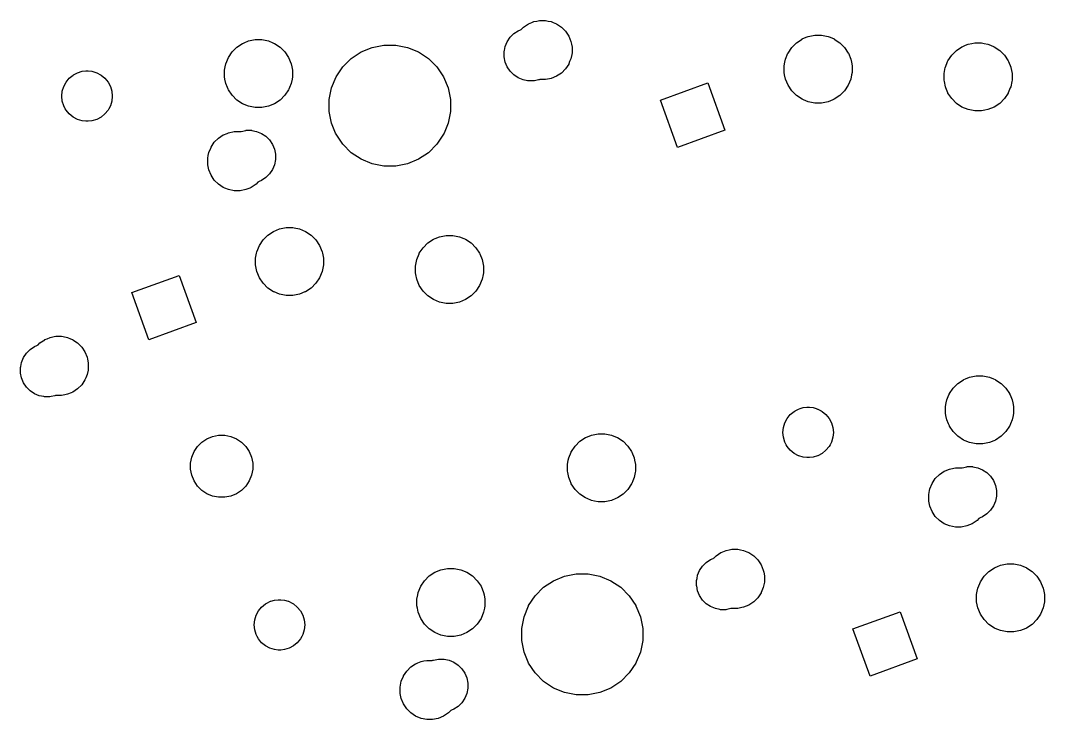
# Model space of a CAD drawing. Extents: x 74 to 361, y -185 to -87.
# Drawn here: x 250.86 to 285.54, y -144.82 to -121.15 of the extents above; entities that cross this region are included whole.
import ezdxf

# ---------------------------------------------------------------- set-up
doc = ezdxf.new("R2010")
doc.units = 0
doc.header["$MEASUREMENT"] = 0
doc.layers.add('BLACK', color=7, linetype='CONTINUOUS')

msp = doc.modelspace()

# ---------------------------------------------------------------- linework, layer by layer
at = {"layer": 'BLACK', "linetype": 'CONTINUOUS'}
for p, q in [((267.9, -121.375), (268.064, -121.266)), ((268.064, -121.266), (268.068, -121.264)), ((268.068, -121.264), (268.179, -121.218)), ((268.179, -121.218), (268.247, -121.19)), ((268.247, -121.19), (268.343, -121.171)), ((268.343, -121.171), (268.44, -121.152)), ((268.44, -121.152), (268.637, -121.152)), ((268.637, -121.152), (268.734, -121.171)), ((268.734, -121.171), (268.831, -121.19)), ((268.831, -121.19), (268.898, -121.218)), ((268.898, -121.218), (269.009, -121.264)), ((269.009, -121.264), (269.013, -121.266)), ((269.013, -121.266), (269.177, -121.375)), ((267.444, -121.722), (267.57, -121.597)), ((267.57, -121.597), (267.717, -121.498)), ((267.717, -121.498), (267.798, -121.465)), ((267.798, -121.465), (267.819, -121.453)), ((267.819, -121.453), (267.838, -121.438)), ((267.838, -121.438), (267.9, -121.375)), ((269.177, -121.375), (269.316, -121.515)), ((269.316, -121.515), (269.426, -121.679)), ((269.426, -121.679), (269.501, -121.861)), ((277.47, -121.72), (277.537, -121.693)), ((277.537, -121.693), (277.648, -121.67)), ((277.648, -121.67), (277.759, -121.648)), ((277.759, -121.648), (277.986, -121.648)), ((277.986, -121.648), (278.097, -121.67)), ((278.097, -121.67), (278.208, -121.693)), ((278.208, -121.693), (278.275, -121.72)), ((258.027, -122.216), (258.188, -122.056)), ((258.188, -122.056), (258.376, -121.93)), ((258.376, -121.93), (258.387, -121.926)), ((258.387, -121.926), (258.437, -121.905)), ((258.437, -121.905), (258.586, -121.843)), ((258.586, -121.843), (258.697, -121.821)), ((258.697, -121.821), (258.808, -121.799)), ((258.808, -121.799), (259.035, -121.799)), ((259.035, -121.799), (259.146, -121.821)), ((259.146, -121.821), (259.257, -121.843)), ((259.257, -121.843), (259.405, -121.905)), ((259.405, -121.905), (259.456, -121.926)), ((259.456, -121.926), (259.467, -121.93)), ((259.467, -121.93), (259.655, -122.056)), ((259.655, -122.056), (259.815, -122.216)), ((262.403, -122.214), (262.772, -122.062)), ((262.772, -122.062), (263.168, -121.983)), ((263.168, -121.983), (263.572, -121.983)), ((263.572, -121.983), (263.969, -122.062)), ((263.969, -122.062), (264.337, -122.214)), ((267.251, -122.167), (267.278, -122.034)), ((267.278, -122.034), (267.345, -121.87)), ((267.345, -121.87), (267.444, -121.722)), ((269.501, -121.861), (269.519, -121.952)), ((269.519, -121.952), (269.54, -122.054)), ((269.54, -122.054), (269.54, -122.251)), ((276.979, -122.066), (277.139, -121.905)), ((277.139, -121.905), (277.327, -121.779)), ((277.327, -121.779), (277.331, -121.778)), ((277.331, -121.778), (277.47, -121.72)), ((278.275, -121.72), (278.414, -121.778)), ((278.414, -121.778), (278.418, -121.779)), ((278.418, -121.779), (278.606, -121.905)), ((278.606, -121.905), (278.767, -122.066)), ((282.556, -122.169), (282.744, -122.043)), ((282.744, -122.043), (282.749, -122.041)), ((282.749, -122.041), (282.865, -121.993)), ((282.865, -121.993), (282.954, -121.956)), ((282.954, -121.956), (283.083, -121.93)), ((283.083, -121.93), (283.176, -121.912)), ((283.176, -121.912), (283.403, -121.912)), ((283.403, -121.912), (283.496, -121.93)), ((283.496, -121.93), (283.625, -121.956)), ((283.625, -121.956), (283.714, -121.993)), ((283.714, -121.993), (283.83, -122.041)), ((283.83, -122.041), (283.835, -122.043)), ((283.835, -122.043), (284.023, -122.169)), ((257.815, -122.614), (257.901, -122.405)), ((257.901, -122.405), (258.027, -122.216)), ((259.815, -122.216), (259.941, -122.405)), ((259.941, -122.405), (260.028, -122.614)), ((262.063, -122.441), (262.399, -122.216)), ((262.399, -122.216), (262.403, -122.214)), ((264.337, -122.214), (264.342, -122.216)), ((264.342, -122.216), (264.678, -122.441)), ((267.243, -122.208), (267.246, -122.194)), ((267.243, -122.385), (267.243, -122.208)), ((267.278, -122.559), (267.243, -122.385)), ((267.246, -122.194), (267.251, -122.167)), ((269.529, -122.305), (269.501, -122.445)), ((269.54, -122.251), (269.529, -122.305)), ((276.766, -122.464), (276.849, -122.263)), ((276.849, -122.263), (276.853, -122.254)), ((276.853, -122.254), (276.979, -122.066)), ((276.853, -122.254), (276.853, -122.254)), ((278.767, -122.066), (278.893, -122.254)), ((278.893, -122.254), (278.893, -122.254)), ((278.893, -122.254), (278.896, -122.263)), ((278.896, -122.263), (278.979, -122.464)), ((282.269, -122.517), (282.395, -122.329)), ((282.395, -122.329), (282.556, -122.169)), ((284.023, -122.169), (284.183, -122.329)), ((284.183, -122.329), (284.309, -122.517)), ((257.77, -122.837), (257.793, -122.722)), ((257.793, -122.722), (257.815, -122.614)), ((260.028, -122.614), (260.049, -122.722)), ((260.049, -122.722), (260.072, -122.837)), ((261.554, -123.06), (261.777, -122.726)), ((261.777, -122.726), (262.063, -122.441)), ((264.678, -122.441), (264.963, -122.726)), ((264.963, -122.726), (265.187, -123.06)), ((267.345, -122.723), (267.278, -122.559)), ((267.444, -122.871), (267.345, -122.723)), ((269.426, -122.627), (269.316, -122.791)), ((269.431, -122.614), (269.426, -122.627)), ((269.459, -122.546), (269.431, -122.614)), ((269.501, -122.445), (269.459, -122.546)), ((276.722, -122.686), (276.747, -122.559)), ((276.722, -122.913), (276.722, -122.686)), ((276.747, -122.559), (276.766, -122.464)), ((278.979, -122.464), (278.998, -122.559)), ((278.998, -122.559), (279.024, -122.686)), ((279.024, -122.686), (279.024, -122.913)), ((282.138, -122.949), (282.179, -122.744)), ((282.179, -122.744), (282.183, -122.727)), ((282.183, -122.727), (282.257, -122.546)), ((282.257, -122.546), (282.269, -122.517)), ((282.269, -122.517), (282.269, -122.517)), ((284.309, -122.517), (284.309, -122.517)), ((284.309, -122.517), (284.321, -122.546)), ((284.321, -122.546), (284.396, -122.727)), ((284.396, -122.727), (284.4, -122.744)), ((284.4, -122.744), (284.44, -122.949)), ((252.512, -123.107), (252.642, -123)), ((252.642, -123), (252.657, -122.992)), ((252.657, -122.992), (252.789, -122.921)), ((252.789, -122.921), (252.95, -122.873)), ((252.95, -122.873), (253.075, -122.86)), ((253.075, -122.86), (253.158, -122.86)), ((253.158, -122.86), (253.283, -122.873)), ((253.283, -122.873), (253.444, -122.921)), ((253.444, -122.921), (253.577, -122.992)), ((253.577, -122.992), (253.592, -123)), ((253.592, -123), (253.721, -123.107)), ((257.77, -123.064), (257.77, -122.837)), ((257.785, -123.135), (257.77, -123.064)), ((260.072, -123.064), (260.058, -123.135)), ((260.072, -122.837), (260.072, -123.064)), ((261.398, -123.436), (261.553, -123.062)), ((261.553, -123.062), (261.554, -123.06)), ((265.187, -123.06), (265.188, -123.062)), ((265.188, -123.062), (265.342, -123.436)), ((267.57, -122.996), (267.444, -122.871)), ((267.717, -123.095), (267.57, -122.996)), ((267.881, -123.163), (267.717, -123.095)), ((269.013, -123.04), (268.831, -123.115)), ((269.177, -122.93), (269.013, -123.04)), ((269.316, -122.791), (269.177, -122.93)), ((276.738, -122.996), (276.722, -122.913)), ((276.766, -123.135), (276.738, -122.996)), ((279.007, -122.996), (278.979, -123.135)), ((279.024, -122.913), (279.007, -122.996)), ((282.138, -123.176), (282.138, -122.949)), ((284.44, -122.949), (284.44, -123.176)), ((252.278, -123.545), (252.327, -123.384)), ((252.327, -123.384), (252.406, -123.236)), ((252.406, -123.236), (252.512, -123.107)), ((252.406, -123.236), (252.406, -123.236)), ((253.721, -123.107), (253.828, -123.236)), ((253.828, -123.236), (253.828, -123.236)), ((253.828, -123.236), (253.907, -123.384)), ((253.907, -123.384), (253.955, -123.545)), ((257.815, -123.286), (257.785, -123.135)), ((257.872, -123.426), (257.815, -123.286)), ((257.893, -123.474), (257.872, -123.426)), ((259.97, -123.426), (259.95, -123.474)), ((260.028, -123.286), (259.97, -123.426)), ((260.058, -123.135), (260.028, -123.286)), ((261.319, -123.832), (261.398, -123.436)), ((265.342, -123.436), (265.421, -123.832)), ((268.03, -123.192), (267.881, -123.163)), ((268.055, -123.197), (268.03, -123.192)), ((268.233, -123.197), (268.055, -123.197)), ((268.268, -123.19), (268.233, -123.197)), ((268.407, -123.163), (268.268, -123.19)), ((268.408, -123.163), (268.407, -123.163)), ((268.407, -123.163), (268.407, -123.163)), ((268.429, -123.156), (268.408, -123.163)), ((268.453, -123.154), (268.429, -123.156)), ((268.637, -123.154), (268.453, -123.154)), ((268.776, -123.126), (268.637, -123.154)), ((268.831, -123.115), (268.776, -123.126)), ((272.533, -123.848), (274.133, -123.266)), ((274.133, -123.266), (274.715, -124.865)), ((276.853, -123.345), (276.766, -123.135)), ((276.979, -123.533), (276.853, -123.345)), ((278.893, -123.345), (278.767, -123.533)), ((278.979, -123.135), (278.893, -123.345)), ((282.147, -123.22), (282.138, -123.176)), ((282.183, -123.398), (282.147, -123.22)), ((282.198, -123.436), (282.183, -123.398)), ((282.269, -123.606), (282.198, -123.436)), ((284.381, -123.436), (284.31, -123.606)), ((284.396, -123.398), (284.381, -123.436)), ((284.432, -123.22), (284.396, -123.398)), ((284.44, -123.176), (284.432, -123.22)), ((252.262, -123.711), (252.278, -123.545)), ((252.278, -123.878), (252.262, -123.711)), ((253.955, -123.545), (253.972, -123.711)), ((253.972, -123.711), (253.955, -123.878)), ((257.901, -123.495), (257.893, -123.474)), ((258.027, -123.684), (257.901, -123.495)), ((258.188, -123.844), (258.027, -123.684)), ((259.815, -123.684), (259.655, -123.844)), ((259.941, -123.495), (259.815, -123.684)), ((259.95, -123.474), (259.941, -123.495)), ((277.139, -123.693), (276.979, -123.533)), ((277.327, -123.819), (277.139, -123.693)), ((278.606, -123.693), (278.418, -123.819)), ((278.767, -123.533), (278.606, -123.693)), ((282.269, -123.608), (282.269, -123.606)), ((282.395, -123.796), (282.269, -123.608)), ((282.556, -123.957), (282.395, -123.796)), ((284.183, -123.796), (284.023, -123.957)), ((284.309, -123.608), (284.183, -123.796)), ((284.31, -123.606), (284.309, -123.608)), ((252.327, -124.039), (252.278, -123.878)), ((252.38, -124.139), (252.327, -124.039)), ((252.406, -124.186), (252.38, -124.139)), ((253.853, -124.139), (253.828, -124.186)), ((253.907, -124.039), (253.853, -124.139)), ((253.955, -123.878), (253.907, -124.039)), ((258.376, -123.97), (258.188, -123.844)), ((258.586, -124.057), (258.376, -123.97)), ((258.697, -124.079), (258.586, -124.057)), ((258.808, -124.101), (258.697, -124.079)), ((259.035, -124.101), (258.808, -124.101)), ((259.146, -124.079), (259.035, -124.101)), ((259.257, -124.057), (259.146, -124.079)), ((259.467, -123.97), (259.257, -124.057)), ((259.655, -123.844), (259.467, -123.97)), ((261.319, -124.236), (261.319, -123.832)), ((265.421, -123.832), (265.421, -124.236)), ((273.115, -125.447), (272.533, -123.848)), ((277.374, -123.839), (277.327, -123.819)), ((277.327, -123.819), (277.327, -123.819)), ((277.327, -123.819), (277.327, -123.819)), ((277.537, -123.906), (277.374, -123.839)), ((277.648, -123.928), (277.537, -123.906)), ((277.759, -123.95), (277.648, -123.928)), ((277.986, -123.95), (277.759, -123.95)), ((278.097, -123.928), (277.986, -123.95)), ((278.208, -123.906), (278.097, -123.928)), ((278.371, -123.839), (278.208, -123.906)), ((278.418, -123.819), (278.371, -123.839)), ((278.418, -123.819), (278.418, -123.819)), ((278.418, -123.819), (278.418, -123.819)), ((282.744, -124.083), (282.556, -123.957)), ((282.954, -124.169), (282.744, -124.083)), ((283.835, -124.083), (283.625, -124.169)), ((284.023, -123.957), (283.835, -124.083)), ((252.512, -124.316), (252.406, -124.186)), ((252.642, -124.422), (252.512, -124.316)), ((252.789, -124.501), (252.642, -124.422)), ((252.642, -124.422), (252.642, -124.422)), ((253.592, -124.422), (253.444, -124.501)), ((253.721, -124.316), (253.592, -124.422)), ((253.592, -124.422), (253.592, -124.422)), ((253.828, -124.186), (253.721, -124.316)), ((261.398, -124.632), (261.319, -124.236)), ((265.421, -124.236), (265.342, -124.632)), ((283.065, -124.191), (282.954, -124.169)), ((283.176, -124.214), (283.065, -124.191)), ((283.403, -124.214), (283.176, -124.214)), ((283.514, -124.191), (283.403, -124.214)), ((283.625, -124.169), (283.514, -124.191)), ((252.95, -124.55), (252.789, -124.501)), ((253.075, -124.562), (252.95, -124.55)), ((253.158, -124.562), (253.075, -124.562)), ((253.283, -124.55), (253.158, -124.562)), ((253.444, -124.501), (253.283, -124.55)), ((261.535, -124.963), (261.398, -124.632)), ((265.342, -124.632), (265.205, -124.963)), ((257.424, -125.277), (257.564, -125.137)), ((257.564, -125.137), (257.728, -125.028)), ((257.728, -125.028), (257.732, -125.026)), ((257.732, -125.026), (257.857, -124.974)), ((257.857, -124.974), (257.91, -124.952)), ((257.91, -124.952), (258.103, -124.914)), ((258.103, -124.914), (258.287, -124.914)), ((258.287, -124.914), (258.312, -124.912)), ((258.312, -124.912), (258.333, -124.905)), ((258.333, -124.905), (258.334, -124.905)), ((258.334, -124.905), (258.496, -124.873)), ((258.334, -124.905), (258.334, -124.905)), ((258.496, -124.873), (258.508, -124.87)), ((258.508, -124.87), (258.685, -124.87)), ((258.685, -124.87), (258.697, -124.873)), ((258.697, -124.873), (258.859, -124.905)), ((258.859, -124.905), (259.023, -124.973)), ((259.023, -124.973), (259.171, -125.071)), ((259.171, -125.071), (259.297, -125.197)), ((261.553, -125.005), (261.535, -124.963)), ((261.777, -125.341), (261.553, -125.005)), ((265.188, -125.005), (264.963, -125.341)), ((265.205, -124.963), (265.188, -125.005)), ((274.715, -124.865), (273.115, -125.447)), ((257.239, -125.623), (257.303, -125.469)), ((257.303, -125.469), (257.315, -125.441)), ((257.315, -125.441), (257.424, -125.277)), ((257.315, -125.441), (257.315, -125.441)), ((259.297, -125.197), (259.395, -125.345)), ((259.395, -125.345), (259.463, -125.509)), ((259.463, -125.509), (259.498, -125.683)), ((262.063, -125.627), (261.777, -125.341)), ((264.963, -125.341), (264.678, -125.627)), ((257.201, -125.816), (257.22, -125.72)), ((257.201, -126.014), (257.201, -125.816)), ((257.22, -125.72), (257.239, -125.623)), ((259.498, -125.86), (259.463, -126.034)), ((259.498, -125.683), (259.498, -125.86)), ((262.399, -125.851), (262.063, -125.627)), ((262.772, -126.006), (262.399, -125.851)), ((262.399, -125.851), (262.399, -125.851)), ((262.399, -125.851), (262.399, -125.851)), ((264.342, -125.851), (263.969, -126.006)), ((264.678, -125.627), (264.342, -125.851)), ((264.342, -125.851), (264.342, -125.851)), ((264.342, -125.851), (264.342, -125.851)), ((257.207, -126.043), (257.201, -126.014)), ((257.239, -126.207), (257.207, -126.043)), ((257.315, -126.389), (257.239, -126.207)), ((259.395, -126.198), (259.297, -126.346)), ((259.463, -126.034), (259.395, -126.198)), ((263.168, -126.085), (262.772, -126.006)), ((263.572, -126.085), (263.168, -126.085)), ((263.969, -126.006), (263.572, -126.085)), ((257.424, -126.553), (257.315, -126.389)), ((257.564, -126.693), (257.424, -126.553)), ((259.023, -126.57), (258.943, -126.603)), ((259.171, -126.471), (259.023, -126.57)), ((259.297, -126.346), (259.171, -126.471)), ((257.728, -126.802), (257.564, -126.693)), ((257.781, -126.824), (257.728, -126.802)), ((257.728, -126.802), (257.728, -126.802)), ((257.728, -126.802), (257.728, -126.802)), ((257.91, -126.878), (257.781, -126.824)), ((258.103, -126.916), (257.91, -126.878)), ((258.301, -126.916), (258.103, -126.916)), ((258.494, -126.878), (258.301, -126.916)), ((258.623, -126.824), (258.494, -126.878)), ((258.676, -126.802), (258.623, -126.824)), ((258.84, -126.693), (258.676, -126.802)), ((258.676, -126.802), (258.676, -126.802)), ((258.676, -126.802), (258.676, -126.802)), ((258.902, -126.63), (258.84, -126.693)), ((258.921, -126.615), (258.902, -126.63)), ((258.943, -126.603), (258.921, -126.615)), ((259.238, -128.421), (259.426, -128.295)), ((259.426, -128.295), (259.636, -128.208)), ((259.636, -128.208), (259.808, -128.174)), ((259.808, -128.174), (259.858, -128.164)), ((259.858, -128.164), (260.085, -128.164)), ((260.085, -128.164), (260.135, -128.174)), ((260.135, -128.174), (260.307, -128.208)), ((260.307, -128.208), (260.517, -128.295)), ((260.517, -128.295), (260.705, -128.421)), ((258.952, -128.77), (259.077, -128.581)), ((259.077, -128.581), (259.238, -128.421)), ((260.705, -128.421), (260.866, -128.581)), ((260.866, -128.581), (260.992, -128.77)), ((264.654, -128.684), (264.843, -128.558)), ((264.843, -128.558), (264.848, -128.556)), ((264.848, -128.556), (264.904, -128.533)), ((264.904, -128.533), (265.052, -128.471)), ((265.052, -128.471), (265.164, -128.449)), ((265.164, -128.449), (265.275, -128.427)), ((265.275, -128.427), (265.502, -128.427)), ((265.502, -128.427), (265.613, -128.449)), ((265.613, -128.449), (265.724, -128.471)), ((265.724, -128.471), (265.872, -128.533)), ((265.872, -128.533), (265.929, -128.556)), ((265.929, -128.556), (265.933, -128.558)), ((265.933, -128.558), (266.122, -128.684)), ((258.855, -129.026), (258.865, -128.979)), ((258.865, -128.979), (258.952, -128.77)), ((260.992, -128.77), (261.078, -128.979)), ((261.078, -128.979), (261.088, -129.026)), ((264.368, -129.033), (264.494, -128.844)), ((264.494, -128.844), (264.654, -128.684)), ((266.122, -128.684), (266.282, -128.844)), ((266.282, -128.844), (266.408, -129.033)), ((258.821, -129.201), (258.855, -129.026)), ((258.821, -129.428), (258.821, -129.201)), ((261.088, -129.026), (261.123, -129.201)), ((261.123, -129.201), (261.123, -129.428)), ((264.237, -129.465), (264.281, -129.242)), ((264.281, -129.242), (264.282, -129.24)), ((264.282, -129.24), (264.359, -129.055)), ((264.359, -129.055), (264.368, -129.033)), ((264.368, -129.033), (264.368, -129.033)), ((266.408, -129.033), (266.408, -129.033)), ((266.408, -129.033), (266.417, -129.055)), ((266.417, -129.055), (266.494, -129.24)), ((266.494, -129.24), (266.495, -129.242)), ((266.495, -129.242), (266.539, -129.465)), ((258.841, -129.533), (258.821, -129.428)), ((258.865, -129.651), (258.841, -129.533)), ((258.952, -129.86), (258.865, -129.651)), ((261.078, -129.651), (260.992, -129.86)), ((261.102, -129.533), (261.078, -129.651)), ((261.123, -129.428), (261.102, -129.533)), ((264.237, -129.691), (264.237, -129.465)), ((264.248, -129.748), (264.237, -129.691)), ((266.539, -129.691), (266.528, -129.748)), ((266.539, -129.465), (266.539, -129.691)), ((254.632, -130.363), (256.231, -129.781)), ((256.231, -129.781), (256.814, -131.38)), ((259.077, -130.049), (258.952, -129.86)), ((260.992, -129.86), (260.866, -130.049)), ((264.281, -129.914), (264.248, -129.748)), ((264.368, -130.123), (264.281, -129.914)), ((266.495, -129.914), (266.408, -130.123)), ((266.528, -129.748), (266.495, -129.914)), ((255.214, -131.963), (254.632, -130.363)), ((259.238, -130.209), (259.077, -130.049)), ((259.426, -130.335), (259.238, -130.209)), ((259.447, -130.343), (259.426, -130.335)), ((259.426, -130.335), (259.426, -130.335)), ((259.426, -130.335), (259.426, -130.335)), ((259.636, -130.422), (259.447, -130.343)), ((260.496, -130.343), (260.307, -130.422)), ((260.517, -130.335), (260.496, -130.343)), ((260.705, -130.209), (260.517, -130.335)), ((260.517, -130.335), (260.517, -130.335)), ((260.517, -130.335), (260.517, -130.335)), ((260.866, -130.049), (260.705, -130.209)), ((264.494, -130.312), (264.368, -130.123)), ((264.654, -130.472), (264.494, -130.312)), ((266.282, -130.312), (266.122, -130.472)), ((266.408, -130.123), (266.282, -130.312)), ((259.747, -130.444), (259.636, -130.422)), ((259.858, -130.466), (259.747, -130.444)), ((260.085, -130.466), (259.858, -130.466)), ((260.196, -130.444), (260.085, -130.466)), ((260.307, -130.422), (260.196, -130.444)), ((264.843, -130.598), (264.654, -130.472)), ((265.052, -130.685), (264.843, -130.598)), ((265.159, -130.706), (265.052, -130.685)), ((265.275, -130.729), (265.159, -130.706)), ((265.502, -130.729), (265.275, -130.729)), ((265.617, -130.706), (265.502, -130.729)), ((265.724, -130.685), (265.617, -130.706)), ((265.933, -130.598), (265.724, -130.685)), ((266.122, -130.472), (265.933, -130.598)), ((256.814, -131.38), (255.214, -131.963)), ((251.457, -132.13), (251.52, -132.068)), ((251.52, -132.068), (251.684, -131.958)), ((251.684, -131.958), (251.687, -131.957)), ((251.687, -131.957), (251.761, -131.926)), ((251.761, -131.926), (251.866, -131.883)), ((251.866, -131.883), (252.003, -131.855)), ((252.003, -131.855), (252.059, -131.844)), ((252.059, -131.844), (252.256, -131.844)), ((252.256, -131.844), (252.312, -131.855)), ((252.312, -131.855), (252.45, -131.883)), ((252.45, -131.883), (252.555, -131.926)), ((252.555, -131.926), (252.629, -131.957)), ((252.629, -131.957), (252.632, -131.958)), ((252.632, -131.958), (252.796, -132.068)), ((252.796, -132.068), (252.935, -132.207)), ((250.965, -132.562), (251.063, -132.414)), ((251.063, -132.414), (251.189, -132.289)), ((251.189, -132.289), (251.336, -132.19)), ((251.336, -132.19), (251.417, -132.157)), ((251.417, -132.157), (251.438, -132.145)), ((251.438, -132.145), (251.457, -132.13)), ((252.935, -132.207), (253.045, -132.371)), ((253.045, -132.371), (253.12, -132.553)), ((250.87, -132.862), (250.897, -132.726)), ((250.897, -132.726), (250.965, -132.562)), ((253.12, -132.553), (253.134, -132.622)), ((253.134, -132.622), (253.159, -132.747)), ((253.159, -132.747), (253.159, -132.944)), ((250.862, -132.9), (250.87, -132.862)), ((250.862, -133.078), (250.862, -132.9)), ((250.866, -133.097), (250.862, -133.078)), ((250.897, -133.252), (250.866, -133.097)), ((253.12, -133.137), (253.076, -133.245)), ((253.15, -132.986), (253.12, -133.137)), ((253.159, -132.944), (253.15, -132.986)), ((250.965, -133.416), (250.897, -133.252)), ((251.063, -133.563), (250.965, -133.416)), ((252.935, -133.483), (252.796, -133.623)), ((253.045, -133.319), (252.935, -133.483)), ((253.076, -133.245), (253.045, -133.319)), ((253.045, -133.319), (253.045, -133.319)), ((282.444, -133.602), (282.604, -133.442)), ((282.604, -133.442), (282.793, -133.316)), ((282.793, -133.316), (282.804, -133.311)), ((282.804, -133.311), (282.867, -133.285)), ((282.867, -133.285), (283.002, -133.229)), ((283.002, -133.229), (283.113, -133.207)), ((283.113, -133.207), (283.225, -133.185)), ((283.225, -133.185), (283.451, -133.185)), ((283.451, -133.185), (283.563, -133.207)), ((283.563, -133.207), (283.674, -133.229)), ((283.674, -133.229), (283.809, -133.285)), ((283.809, -133.285), (283.872, -133.311)), ((283.872, -133.311), (283.883, -133.316)), ((283.883, -133.316), (284.072, -133.442)), ((284.072, -133.442), (284.232, -133.602)), ((251.189, -133.689), (251.063, -133.563)), ((251.336, -133.787), (251.189, -133.689)), ((251.5, -133.855), (251.336, -133.787)), ((252.048, -133.849), (252.027, -133.855)), ((252.073, -133.846), (252.048, -133.849)), ((252.256, -133.846), (252.073, -133.846)), ((252.365, -133.825), (252.256, -133.846)), ((252.45, -133.808), (252.365, -133.825)), ((252.582, -133.753), (252.45, -133.808)), ((252.632, -133.732), (252.582, -133.753)), ((252.796, -133.623), (252.632, -133.732)), ((252.632, -133.732), (252.632, -133.732)), ((252.632, -133.732), (252.632, -133.732)), ((282.231, -134), (282.302, -133.828)), ((282.302, -133.828), (282.318, -133.791)), ((282.318, -133.791), (282.321, -133.785)), ((282.321, -133.785), (282.444, -133.602)), ((284.232, -133.602), (284.354, -133.785)), ((284.354, -133.785), (284.358, -133.791)), ((284.358, -133.791), (284.374, -133.828)), ((284.374, -133.828), (284.445, -134)), ((251.65, -133.885), (251.5, -133.855)), ((251.674, -133.89), (251.65, -133.885)), ((251.852, -133.89), (251.674, -133.89)), ((251.901, -133.88), (251.852, -133.89)), ((252.026, -133.855), (251.901, -133.88)), ((252.027, -133.855), (252.026, -133.855)), ((252.026, -133.855), (252.026, -133.855)), ((282.187, -134.222), (282.213, -134.092)), ((282.213, -134.092), (282.231, -134)), ((284.445, -134), (284.463, -134.092)), ((284.463, -134.092), (284.489, -134.222)), ((276.822, -134.622), (276.929, -134.492)), ((276.929, -134.492), (277.058, -134.386)), ((277.058, -134.386), (277.095, -134.367)), ((277.095, -134.367), (277.206, -134.307)), ((277.206, -134.307), (277.212, -134.305)), ((277.212, -134.305), (277.261, -134.29)), ((277.261, -134.29), (277.366, -134.258)), ((277.366, -134.258), (277.491, -134.246)), ((277.491, -134.246), (277.575, -134.246)), ((277.575, -134.246), (277.7, -134.258)), ((277.7, -134.258), (277.806, -134.29)), ((277.806, -134.29), (277.854, -134.305)), ((277.854, -134.305), (277.86, -134.307)), ((277.86, -134.307), (277.972, -134.367)), ((277.972, -134.367), (278.008, -134.386)), ((278.008, -134.386), (278.138, -134.492)), ((278.138, -134.492), (278.244, -134.622)), ((282.187, -134.449), (282.187, -134.222)), ((282.202, -134.524), (282.187, -134.449)), ((282.231, -134.672), (282.202, -134.524)), ((284.474, -134.524), (284.445, -134.672)), ((284.489, -134.449), (284.474, -134.524)), ((284.489, -134.222), (284.489, -134.449)), ((276.695, -134.93), (276.743, -134.77)), ((276.743, -134.77), (276.822, -134.622)), ((276.822, -134.622), (276.822, -134.622)), ((278.244, -134.622), (278.244, -134.622)), ((278.244, -134.622), (278.323, -134.77)), ((278.323, -134.77), (278.372, -134.93)), ((282.287, -134.806), (282.231, -134.672)), ((282.317, -134.878), (282.287, -134.806)), ((282.318, -134.881), (282.317, -134.878)), ((282.444, -135.07), (282.318, -134.881)), ((284.358, -134.881), (284.232, -135.07)), ((284.359, -134.878), (284.358, -134.881)), ((284.389, -134.806), (284.359, -134.878)), ((284.445, -134.672), (284.389, -134.806)), ((257.178, -135.311), (257.369, -135.232)), ((257.369, -135.232), (257.572, -135.192)), ((257.572, -135.192), (257.779, -135.192)), ((257.779, -135.192), (257.983, -135.232)), ((257.983, -135.232), (258.174, -135.311)), ((270.063, -135.242), (270.199, -135.186)), ((270.199, -135.186), (270.311, -135.164)), ((270.311, -135.164), (270.422, -135.142)), ((270.422, -135.142), (270.648, -135.142)), ((270.648, -135.142), (270.76, -135.164)), ((270.76, -135.164), (270.871, -135.186)), ((270.871, -135.186), (271.008, -135.242)), ((276.678, -135.097), (276.695, -134.93)), ((276.695, -135.264), (276.678, -135.097)), ((278.372, -134.93), (278.388, -135.097)), ((278.388, -135.097), (278.372, -135.264)), ((282.604, -135.23), (282.444, -135.07)), ((282.793, -135.356), (282.604, -135.23)), ((284.072, -135.23), (283.883, -135.356)), ((284.232, -135.07), (284.072, -135.23)), ((256.746, -135.742), (256.86, -135.573)), ((256.86, -135.573), (257.006, -135.426)), ((257.006, -135.426), (257.178, -135.311)), ((257.178, -135.311), (257.178, -135.311)), ((258.174, -135.311), (258.174, -135.311)), ((258.174, -135.311), (258.346, -135.426)), ((258.346, -135.426), (258.492, -135.573)), ((258.492, -135.573), (258.606, -135.742)), ((269.516, -135.746), (269.641, -135.559)), ((269.641, -135.559), (269.801, -135.399)), ((269.801, -135.399), (269.99, -135.273)), ((269.99, -135.273), (270.025, -135.258)), ((270.025, -135.258), (270.063, -135.242)), ((271.008, -135.242), (271.046, -135.258)), ((271.046, -135.258), (271.08, -135.273)), ((271.08, -135.273), (271.269, -135.399)), ((271.269, -135.399), (271.429, -135.559)), ((271.429, -135.559), (271.554, -135.746)), ((276.743, -135.424), (276.695, -135.264)), ((276.791, -135.513), (276.743, -135.424)), ((276.822, -135.572), (276.791, -135.513)), ((276.929, -135.702), (276.822, -135.572)), ((278.244, -135.572), (278.138, -135.702)), ((278.276, -135.513), (278.244, -135.572)), ((278.323, -135.424), (278.276, -135.513)), ((278.372, -135.264), (278.323, -135.424)), ((282.854, -135.381), (282.793, -135.356)), ((282.793, -135.356), (282.793, -135.356)), ((282.793, -135.356), (282.793, -135.356)), ((283.002, -135.443), (282.854, -135.381)), ((283.113, -135.465), (283.002, -135.443)), ((283.225, -135.487), (283.113, -135.465)), ((283.451, -135.487), (283.225, -135.487)), ((283.563, -135.465), (283.451, -135.487)), ((283.674, -135.443), (283.563, -135.465)), ((283.822, -135.381), (283.674, -135.443)), ((283.883, -135.356), (283.822, -135.381)), ((283.883, -135.356), (283.883, -135.356)), ((283.883, -135.356), (283.883, -135.356)), ((256.665, -135.936), (256.745, -135.745)), ((256.745, -135.745), (256.746, -135.742)), ((258.606, -135.742), (258.607, -135.745)), ((258.607, -135.745), (258.687, -135.936)), ((269.428, -135.957), (269.506, -135.769)), ((269.506, -135.769), (269.515, -135.747)), ((269.515, -135.747), (269.516, -135.746)), ((271.554, -135.746), (271.555, -135.747)), ((271.555, -135.747), (271.564, -135.769)), ((271.564, -135.769), (271.642, -135.957)), ((277.058, -135.808), (276.929, -135.702)), ((277.206, -135.887), (277.058, -135.808)), ((277.058, -135.808), (277.058, -135.808)), ((277.214, -135.889), (277.206, -135.887)), ((277.206, -135.887), (277.206, -135.887)), ((277.366, -135.936), (277.214, -135.889)), ((277.853, -135.889), (277.7, -135.936)), ((277.86, -135.887), (277.853, -135.889)), ((278.008, -135.808), (277.86, -135.887)), ((277.86, -135.887), (277.86, -135.887)), ((278.138, -135.702), (278.008, -135.808)), ((278.008, -135.808), (278.008, -135.808)), ((256.625, -136.139), (256.665, -135.936)), ((256.625, -136.346), (256.625, -136.139)), ((258.687, -135.936), (258.727, -136.139)), ((258.727, -136.139), (258.727, -136.346)), ((269.384, -136.179), (269.413, -136.035)), ((269.384, -136.406), (269.384, -136.179)), ((269.413, -136.035), (269.428, -135.957)), ((271.642, -135.957), (271.657, -136.035)), ((271.657, -136.035), (271.686, -136.179)), ((271.686, -136.179), (271.686, -136.406)), ((277.491, -135.948), (277.366, -135.936)), ((277.575, -135.948), (277.491, -135.948)), ((277.7, -135.936), (277.575, -135.948)), ((282.75, -136.291), (282.913, -136.258)), ((282.913, -136.258), (282.925, -136.256)), ((282.925, -136.256), (283.102, -136.256)), ((283.102, -136.256), (283.114, -136.258)), ((283.114, -136.258), (283.276, -136.291)), ((256.665, -136.549), (256.625, -136.346)), ((256.742, -136.733), (256.665, -136.549)), ((258.687, -136.549), (258.61, -136.733)), ((258.727, -136.346), (258.687, -136.549)), ((269.394, -136.457), (269.384, -136.406)), ((269.428, -136.628), (269.394, -136.457)), ((271.676, -136.457), (271.642, -136.628)), ((271.686, -136.406), (271.676, -136.457)), ((281.841, -136.663), (281.981, -136.523)), ((281.981, -136.523), (282.144, -136.414)), ((282.144, -136.414), (282.149, -136.412)), ((282.149, -136.412), (282.226, -136.38)), ((282.226, -136.38), (282.327, -136.338)), ((282.327, -136.338), (282.467, -136.31)), ((282.467, -136.31), (282.52, -136.3)), ((282.52, -136.3), (282.704, -136.3)), ((282.704, -136.3), (282.728, -136.297)), ((282.728, -136.297), (282.749, -136.291)), ((282.749, -136.291), (282.75, -136.291)), ((282.75, -136.291), (282.75, -136.291)), ((283.276, -136.291), (283.44, -136.359)), ((283.44, -136.359), (283.588, -136.457)), ((283.588, -136.457), (283.713, -136.583)), ((283.713, -136.583), (283.812, -136.73)), ((256.745, -136.74), (256.742, -136.733)), ((256.86, -136.912), (256.745, -136.74)), ((257.006, -137.059), (256.86, -136.912)), ((258.492, -136.912), (258.346, -137.059)), ((258.607, -136.74), (258.492, -136.912)), ((258.61, -136.733), (258.607, -136.74)), ((269.475, -136.742), (269.428, -136.628)), ((269.51, -136.826), (269.475, -136.742)), ((269.515, -136.838), (269.51, -136.826)), ((269.641, -137.026), (269.515, -136.838)), ((271.555, -136.838), (271.429, -137.026)), ((271.56, -136.826), (271.555, -136.838)), ((271.595, -136.742), (271.56, -136.826)), ((271.642, -136.628), (271.595, -136.742)), ((281.656, -137.009), (281.732, -136.826)), ((281.732, -136.826), (281.841, -136.663)), ((283.812, -136.73), (283.88, -136.894)), ((283.88, -136.894), (283.902, -137.007)), ((257.178, -137.174), (257.006, -137.059)), ((257.369, -137.253), (257.178, -137.174)), ((257.178, -137.174), (257.178, -137.174)), ((257.178, -137.174), (257.178, -137.174)), ((257.572, -137.294), (257.369, -137.253)), ((257.779, -137.294), (257.572, -137.294)), ((257.983, -137.253), (257.779, -137.294)), ((258.174, -137.174), (257.983, -137.253)), ((258.346, -137.059), (258.174, -137.174)), ((258.174, -137.174), (258.174, -137.174)), ((258.174, -137.174), (258.174, -137.174)), ((269.801, -137.187), (269.641, -137.026)), ((269.99, -137.313), (269.801, -137.187)), ((270.049, -137.337), (269.99, -137.313)), ((269.99, -137.313), (269.99, -137.313)), ((269.99, -137.313), (269.99, -137.313)), ((271.08, -137.313), (271.021, -137.337)), ((271.269, -137.187), (271.08, -137.313)), ((271.08, -137.313), (271.08, -137.313)), ((271.08, -137.313), (271.08, -137.313)), ((271.429, -137.026), (271.269, -137.187)), ((281.618, -137.202), (281.644, -137.068)), ((281.618, -137.399), (281.618, -137.202)), ((281.644, -137.068), (281.656, -137.009)), ((283.912, -137.256), (283.88, -137.42)), ((283.902, -137.007), (283.914, -137.068)), ((283.914, -137.246), (283.912, -137.256)), ((283.914, -137.068), (283.914, -137.246)), ((270.199, -137.399), (270.049, -137.337)), ((270.302, -137.42), (270.199, -137.399)), ((270.422, -137.444), (270.302, -137.42)), ((270.648, -137.444), (270.422, -137.444)), ((270.768, -137.42), (270.648, -137.444)), ((270.871, -137.399), (270.768, -137.42)), ((271.021, -137.337), (270.871, -137.399)), ((281.623, -137.427), (281.618, -137.399)), ((281.656, -137.593), (281.623, -137.427)), ((281.732, -137.775), (281.656, -137.593)), ((283.812, -137.584), (283.713, -137.731)), ((283.88, -137.42), (283.812, -137.584)), ((281.841, -137.939), (281.732, -137.775)), ((281.981, -138.078), (281.841, -137.939)), ((283.338, -138), (283.319, -138.016)), ((283.36, -137.989), (283.338, -138)), ((283.44, -137.955), (283.36, -137.989)), ((283.588, -137.857), (283.44, -137.955)), ((283.713, -137.731), (283.588, -137.857)), ((282.144, -138.188), (281.981, -138.078)), ((282.327, -138.263), (282.144, -138.188)), ((282.52, -138.302), (282.327, -138.263)), ((282.717, -138.302), (282.52, -138.302)), ((282.911, -138.263), (282.717, -138.302)), ((283.093, -138.188), (282.911, -138.263)), ((283.257, -138.078), (283.093, -138.188)), ((283.319, -138.016), (283.257, -138.078)), ((274.859, -139.072), (274.955, -139.053)), ((274.955, -139.053), (275.153, -139.053)), ((275.153, -139.053), (275.249, -139.072)), ((274.085, -139.498), (274.233, -139.399)), ((274.233, -139.399), (274.313, -139.366)), ((274.313, -139.366), (274.335, -139.354)), ((274.335, -139.354), (274.354, -139.339)), ((274.354, -139.339), (274.416, -139.276)), ((274.416, -139.276), (274.58, -139.167)), ((274.58, -139.167), (274.584, -139.165)), ((274.584, -139.165), (274.651, -139.137)), ((274.651, -139.137), (274.762, -139.091)), ((274.762, -139.091), (274.859, -139.072)), ((275.249, -139.072), (275.346, -139.091)), ((275.346, -139.091), (275.457, -139.137)), ((275.457, -139.137), (275.525, -139.165)), ((275.525, -139.165), (275.528, -139.167)), ((275.528, -139.167), (275.692, -139.276)), ((275.692, -139.276), (275.832, -139.416)), ((264.953, -139.806), (265.101, -139.745)), ((265.101, -139.745), (265.212, -139.722)), ((265.212, -139.722), (265.323, -139.7)), ((265.323, -139.7), (265.55, -139.7)), ((265.55, -139.7), (265.661, -139.722)), ((265.661, -139.722), (265.773, -139.745)), ((265.773, -139.745), (265.921, -139.806)), ((273.861, -139.771), (273.96, -139.623)), ((273.96, -139.623), (274.085, -139.498)), ((275.832, -139.416), (275.941, -139.58)), ((275.941, -139.58), (276.017, -139.762)), ((283.654, -139.806), (283.843, -139.68)), ((283.843, -139.68), (283.863, -139.672)), ((283.863, -139.672), (283.952, -139.635)), ((283.952, -139.635), (284.052, -139.594)), ((284.052, -139.594), (284.164, -139.572)), ((284.164, -139.572), (284.275, -139.549)), ((284.275, -139.549), (284.502, -139.549)), ((284.502, -139.549), (284.613, -139.572)), ((284.613, -139.572), (284.724, -139.594)), ((284.724, -139.594), (284.824, -139.635)), ((284.824, -139.635), (284.913, -139.672)), ((284.913, -139.672), (284.933, -139.68)), ((284.933, -139.68), (285.122, -139.806)), ((264.543, -140.118), (264.703, -139.957)), ((264.703, -139.957), (264.892, -139.831)), ((264.892, -139.831), (264.902, -139.827)), ((264.902, -139.827), (264.953, -139.806)), ((265.921, -139.806), (265.971, -139.827)), ((265.971, -139.827), (265.982, -139.831)), ((265.982, -139.831), (266.171, -139.957)), ((266.171, -139.957), (266.331, -140.118)), ((268.914, -140.117), (269.288, -139.963)), ((269.288, -139.963), (269.684, -139.884)), ((269.684, -139.884), (270.088, -139.884)), ((270.088, -139.884), (270.484, -139.963)), ((270.484, -139.963), (270.857, -140.117)), ((273.758, -140.109), (273.771, -140.046)), ((273.771, -140.046), (273.793, -139.935)), ((273.793, -139.935), (273.861, -139.771)), ((276.017, -139.762), (276.029, -139.825)), ((276.029, -139.825), (276.055, -139.955)), ((276.055, -139.955), (276.055, -140.153)), ((283.37, -140.153), (283.494, -139.967)), ((283.494, -139.967), (283.654, -139.806)), ((285.122, -139.806), (285.282, -139.967)), ((285.282, -139.967), (285.406, -140.153)), ((264.33, -140.516), (264.417, -140.306)), ((264.417, -140.306), (264.543, -140.118)), ((266.331, -140.118), (266.457, -140.306)), ((266.457, -140.306), (266.544, -140.516)), ((268.293, -140.628), (268.578, -140.342)), ((268.578, -140.342), (268.914, -140.117)), ((268.914, -140.117), (268.914, -140.117)), ((270.857, -140.117), (270.857, -140.117)), ((270.857, -140.117), (271.193, -140.342)), ((271.193, -140.342), (271.479, -140.628)), ((273.758, -140.286), (273.758, -140.109)), ((273.76, -140.292), (273.758, -140.286)), ((273.793, -140.46), (273.76, -140.292)), ((276.017, -140.346), (275.97, -140.458)), ((276.053, -140.165), (276.017, -140.346)), ((276.055, -140.153), (276.053, -140.165)), ((283.261, -140.469), (283.281, -140.365)), ((283.281, -140.365), (283.346, -140.208)), ((283.346, -140.208), (283.368, -140.155)), ((283.368, -140.155), (283.37, -140.153)), ((285.406, -140.153), (285.408, -140.155)), ((285.408, -140.155), (285.43, -140.208)), ((285.43, -140.208), (285.495, -140.365)), ((285.495, -140.365), (285.516, -140.469)), ((259.335, -140.813), (259.465, -140.774)), ((259.465, -140.774), (259.59, -140.762)), ((259.59, -140.762), (259.674, -140.762)), ((259.674, -140.762), (259.799, -140.774)), ((259.799, -140.774), (259.929, -140.813)), ((264.286, -140.738), (264.314, -140.596)), ((264.286, -140.965), (264.286, -140.738)), ((264.314, -140.596), (264.33, -140.516)), ((266.544, -140.516), (266.56, -140.596)), ((266.56, -140.596), (266.588, -140.738)), ((266.588, -140.738), (266.588, -140.965)), ((268.069, -140.962), (268.293, -140.628)), ((271.479, -140.628), (271.702, -140.962)), ((273.861, -140.624), (273.793, -140.46)), ((273.96, -140.772), (273.861, -140.624)), ((274.085, -140.897), (273.96, -140.772)), ((275.832, -140.692), (275.692, -140.831)), ((275.941, -140.528), (275.832, -140.692)), ((275.946, -140.516), (275.941, -140.528)), ((275.97, -140.458), (275.946, -140.516)), ((283.237, -140.587), (283.261, -140.469)), ((283.237, -140.814), (283.237, -140.587)), ((285.516, -140.469), (285.539, -140.587)), ((285.539, -140.587), (285.539, -140.814)), ((258.921, -141.137), (259.027, -141.008)), ((259.027, -141.008), (259.157, -140.902)), ((259.157, -140.902), (259.226, -140.864)), ((259.226, -140.864), (259.305, -140.823)), ((259.305, -140.823), (259.327, -140.816)), ((259.327, -140.816), (259.335, -140.813)), ((259.929, -140.813), (259.937, -140.816)), ((259.937, -140.816), (259.959, -140.823)), ((259.959, -140.823), (260.038, -140.864)), ((260.038, -140.864), (260.107, -140.902)), ((260.107, -140.902), (260.237, -141.008)), ((260.237, -141.008), (260.343, -141.137)), ((264.303, -141.053), (264.286, -140.965)), ((264.33, -141.187), (264.303, -141.053)), ((266.57, -141.053), (266.544, -141.187)), ((266.588, -140.965), (266.57, -141.053)), ((267.914, -141.337), (268.068, -140.964)), ((268.068, -140.964), (268.069, -140.962)), ((271.702, -140.962), (271.703, -140.964)), ((271.703, -140.964), (271.858, -141.337)), ((274.233, -140.996), (274.085, -140.897)), ((274.397, -141.064), (274.233, -140.996)), ((274.546, -141.094), (274.397, -141.064)), ((274.571, -141.099), (274.546, -141.094)), ((274.748, -141.099), (274.571, -141.099)), ((274.784, -141.091), (274.748, -141.099)), ((274.922, -141.064), (274.784, -141.091)), ((274.923, -141.064), (274.922, -141.064)), ((274.922, -141.064), (274.922, -141.064)), ((274.944, -141.057), (274.923, -141.064)), ((274.969, -141.055), (274.944, -141.057)), ((275.153, -141.055), (274.969, -141.055)), ((275.292, -141.027), (275.153, -141.055)), ((275.346, -141.016), (275.292, -141.027)), ((275.528, -140.941), (275.346, -141.016)), ((275.692, -140.831), (275.528, -140.941)), ((283.241, -140.831), (283.237, -140.814)), ((283.281, -141.036), (283.241, -140.831)), ((283.368, -141.246), (283.281, -141.036)), ((285.495, -141.036), (285.408, -141.246)), ((285.536, -140.831), (285.495, -141.036)), ((285.539, -140.814), (285.536, -140.831)), ((258.777, -141.613), (258.793, -141.446)), ((258.793, -141.446), (258.842, -141.285)), ((258.842, -141.285), (258.921, -141.137)), ((258.921, -141.137), (258.921, -141.137)), ((260.343, -141.137), (260.343, -141.137)), ((260.343, -141.137), (260.422, -141.285)), ((260.422, -141.285), (260.471, -141.446)), ((260.471, -141.446), (260.487, -141.613)), ((264.417, -141.397), (264.33, -141.187)), ((264.543, -141.585), (264.417, -141.397)), ((266.457, -141.397), (266.331, -141.585)), ((266.544, -141.187), (266.457, -141.397)), ((267.835, -141.733), (267.914, -141.337)), ((271.858, -141.337), (271.937, -141.733)), ((279.049, -141.749), (280.648, -141.167)), ((280.648, -141.167), (281.23, -142.766)), ((283.494, -141.434), (283.368, -141.246)), ((283.654, -141.595), (283.494, -141.434)), ((285.282, -141.434), (285.122, -141.595)), ((285.408, -141.246), (285.282, -141.434)), ((258.793, -141.779), (258.777, -141.613)), ((258.842, -141.94), (258.793, -141.779)), ((260.471, -141.779), (260.422, -141.94)), ((260.487, -141.613), (260.471, -141.779)), ((264.703, -141.745), (264.543, -141.585)), ((264.892, -141.871), (264.703, -141.745)), ((266.171, -141.745), (265.982, -141.871)), ((266.331, -141.585), (266.171, -141.745)), ((267.835, -142.137), (267.835, -141.733)), ((271.937, -141.733), (271.937, -142.137)), ((279.631, -143.348), (279.049, -141.749)), ((283.843, -141.72), (283.654, -141.595)), ((283.873, -141.733), (283.843, -141.72)), ((283.843, -141.72), (283.843, -141.72)), ((283.843, -141.72), (283.843, -141.72)), ((284.052, -141.807), (283.873, -141.733)), ((284.164, -141.829), (284.052, -141.807)), ((284.724, -141.807), (284.613, -141.829)), ((284.903, -141.733), (284.724, -141.807)), ((284.933, -141.72), (284.903, -141.733)), ((285.122, -141.595), (284.933, -141.72)), ((284.933, -141.72), (284.933, -141.72)), ((284.933, -141.72), (284.933, -141.72)), ((258.876, -142.002), (258.842, -141.94)), ((258.921, -142.088), (258.876, -142.002)), ((259.027, -142.217), (258.921, -142.088)), ((260.343, -142.088), (260.237, -142.217)), ((260.389, -142.002), (260.343, -142.088)), ((260.422, -141.94), (260.389, -142.002)), ((265.101, -141.958), (264.892, -141.871)), ((265.212, -141.98), (265.101, -141.958)), ((265.323, -142.002), (265.212, -141.98)), ((265.55, -142.002), (265.323, -142.002)), ((265.661, -141.98), (265.55, -142.002)), ((265.773, -141.958), (265.661, -141.98)), ((265.982, -141.871), (265.773, -141.958)), ((267.914, -142.533), (267.835, -142.137)), ((271.937, -142.137), (271.858, -142.533)), ((284.275, -141.851), (284.164, -141.829)), ((284.502, -141.851), (284.275, -141.851)), ((284.613, -141.829), (284.502, -141.851)), ((259.157, -142.324), (259.027, -142.217)), ((259.305, -142.403), (259.157, -142.324)), ((259.157, -142.324), (259.157, -142.324)), ((259.465, -142.451), (259.305, -142.403)), ((259.59, -142.464), (259.465, -142.451)), ((259.674, -142.464), (259.59, -142.464)), ((259.799, -142.451), (259.674, -142.464)), ((259.959, -142.403), (259.799, -142.451)), ((260.107, -142.324), (259.959, -142.403)), ((260.237, -142.217), (260.107, -142.324)), ((260.107, -142.324), (260.107, -142.324)), ((264.314, -142.9), (264.425, -142.854)), ((264.425, -142.854), (264.522, -142.834)), ((264.522, -142.834), (264.619, -142.815)), ((264.619, -142.815), (264.803, -142.815)), ((264.803, -142.815), (264.827, -142.813)), ((264.827, -142.813), (264.848, -142.806)), ((264.848, -142.806), (264.849, -142.806)), ((264.849, -142.806), (265.012, -142.774)), ((264.849, -142.806), (264.849, -142.806)), ((265.012, -142.774), (265.023, -142.771)), ((265.023, -142.771), (265.201, -142.771)), ((265.201, -142.771), (265.213, -142.774)), ((265.213, -142.774), (265.375, -142.806)), ((265.375, -142.806), (265.539, -142.874)), ((268.056, -142.877), (267.914, -142.533)), ((271.858, -142.533), (271.715, -142.877)), ((281.23, -142.766), (279.631, -143.348)), ((263.83, -143.342), (263.94, -143.178)), ((263.94, -143.178), (264.079, -143.039)), ((264.079, -143.039), (264.243, -142.929)), ((264.243, -142.929), (264.248, -142.927)), ((264.248, -142.927), (264.314, -142.9)), ((265.539, -142.874), (265.686, -142.973)), ((265.686, -142.973), (265.812, -143.098)), ((265.812, -143.098), (265.911, -143.246)), ((268.068, -142.907), (268.056, -142.877)), ((268.293, -143.242), (268.068, -142.907)), ((271.703, -142.907), (271.479, -143.242)), ((271.715, -142.877), (271.703, -142.907)), ((263.743, -143.582), (263.755, -143.524)), ((263.755, -143.524), (263.829, -143.346)), ((263.829, -143.346), (263.83, -143.342)), ((263.83, -143.342), (263.83, -143.342)), ((265.911, -143.246), (265.979, -143.41)), ((265.979, -143.41), (266.013, -143.584)), ((268.578, -143.528), (268.293, -143.242)), ((268.914, -143.753), (268.578, -143.528)), ((271.193, -143.528), (270.857, -143.753)), ((271.479, -143.242), (271.193, -143.528)), ((263.716, -143.718), (263.743, -143.582)), ((263.716, -143.915), (263.716, -143.718)), ((266.013, -143.761), (265.979, -143.935)), ((266.013, -143.584), (266.013, -143.761)), ((269.288, -143.907), (268.914, -143.753)), ((268.914, -143.753), (268.914, -143.753)), ((268.914, -143.753), (268.914, -143.753)), ((269.684, -143.986), (269.288, -143.907)), ((270.484, -143.907), (270.088, -143.986)), ((270.857, -143.753), (270.484, -143.907)), ((270.857, -143.753), (270.857, -143.753)), ((270.857, -143.753), (270.857, -143.753)), ((263.72, -143.934), (263.716, -143.915)), ((263.755, -144.108), (263.72, -143.934)), ((263.83, -144.29), (263.755, -144.108)), ((265.812, -144.247), (265.686, -144.372)), ((265.911, -144.099), (265.812, -144.247)), ((265.979, -143.935), (265.911, -144.099)), ((270.088, -143.986), (269.684, -143.986)), ((263.94, -144.454), (263.83, -144.29)), ((264.079, -144.594), (263.94, -144.454)), ((264.243, -144.703), (264.079, -144.594)), ((265.356, -144.594), (265.192, -144.703)), ((265.418, -144.531), (265.356, -144.594)), ((265.437, -144.516), (265.418, -144.531)), ((265.458, -144.504), (265.437, -144.516)), ((265.539, -144.471), (265.458, -144.504)), ((265.686, -144.372), (265.539, -144.471)), ((264.425, -144.779), (264.243, -144.703)), ((264.619, -144.817), (264.425, -144.779)), ((264.816, -144.817), (264.619, -144.817)), ((265.009, -144.779), (264.816, -144.817)), ((265.192, -144.703), (265.009, -144.779))]:
    msp.add_line(p, q, dxfattribs=at)

doc.saveas('drawing.dxf')
